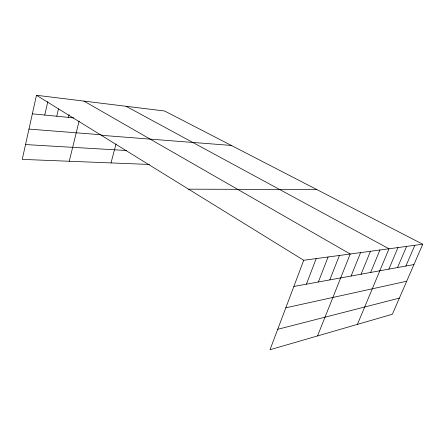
<?xml version="1.0" encoding="UTF-8"?>
<svg xmlns="http://www.w3.org/2000/svg" width="445" height="445" viewBox="0 0 445 445"><rect width="100%" height="100%" fill="white"/><g stroke="black" fill="none" stroke-linecap="round" stroke-linejoin="round"><path stroke-width="0.67" d="M422.75 244.227L303.724 260.275L270.015 349.726L392.368 314.231L422.75 244.227L164.606 111.005L36.468 95.275L22.25 159.382L149.414 164.455M44.756 115.049L47.837 101.532M56.776 116.234L58.484 108.919M68.424 117.38L69.053 114.766M69.253 161.257L79.088 121.096M111.005 162.92L116.05 143.924M306.405 284.171L316.2 258.595M318.364 281.991L328.082 256.993M329.778 279.911L339.413 255.463M317.513 335.947L350.232 254.006L83.983 101.11M351.105 276.022L360.567 252.61M361.084 274.203L370.457 251.28M370.641 272.457L379.93 250.001M357.418 324.372L389.008 248.777L126.041 106.272M388.869 269.136L397.975 247.57M397.557 267.551L406.569 246.408M405.901 266.027L414.823 245.295M277.708 329.311L399.36 298.122M285.812 307.807L406.685 281.24M293.856 286.463L413.922 264.564M188.563 189.175L316.834 189.564M25.537 144.569L126.463 150.499M28.97 129.083L101.221 134.768M101.321 135.313L231.339 145.443M32.357 113.831L73.742 117.903M36.468 95.275L303.724 260.275"/></g></svg>
